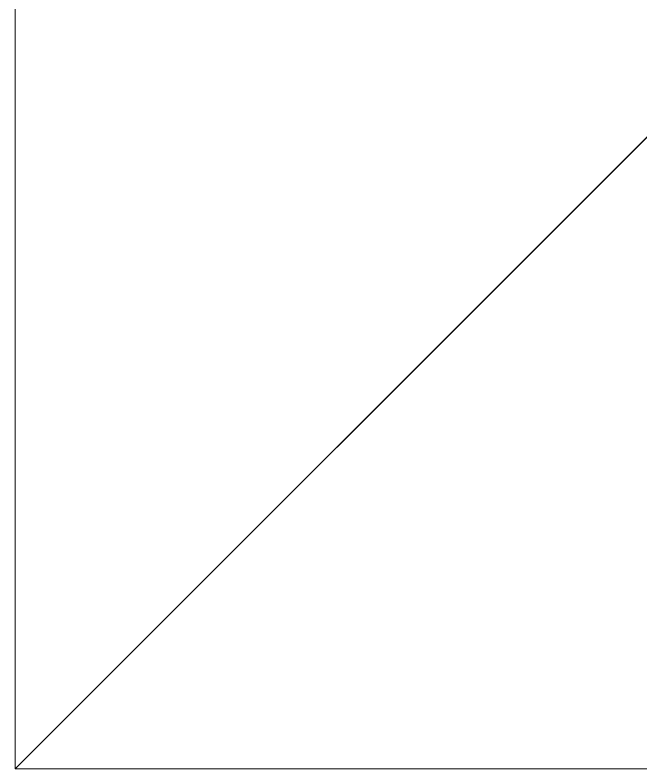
# Model space of a CAD drawing. Header units: millimetres. Extents: x 0 to 59350, y 0 to 29700.
# Drawn here: x 15575.5 to 15622.1, y 7063.1 to 7119.2 of the extents above; entities that cross this region are included whole.
import ezdxf

# ---------------------------------------------------------------- set-up
doc = ezdxf.new("R2010")
doc.units = ezdxf.units.MM
doc.layers.add('Standard', color=7, linetype='Continuous', lineweight=25)

msp = doc.modelspace()

# ---------------------------------------------------------------- linework, layer by layer
at = {"layer": 'Standard', "color": 59, "linetype": 'Continuous', "lineweight": 18}
for p, q in [((15575.503, 7538.121), (15575.487, 7063.119)), ((15575.487, 7063.119), (15575.503, 7538.121)), ((15630.486, 7118.118), (15575.487, 7063.119)), ((15575.487, 7063.119), (15630.486, 7118.118)), ((15575.487, 7063.119), (15630.488, 7118.116)), ((15630.488, 7118.116), (15575.487, 7063.119)), ((15575.487, 7063.119), (17125.497, 7063.107)), ((17125.497, 7063.107), (15575.487, 7063.119))]:
    msp.add_line(p, q, dxfattribs=at)

doc.saveas('drawing.dxf')
